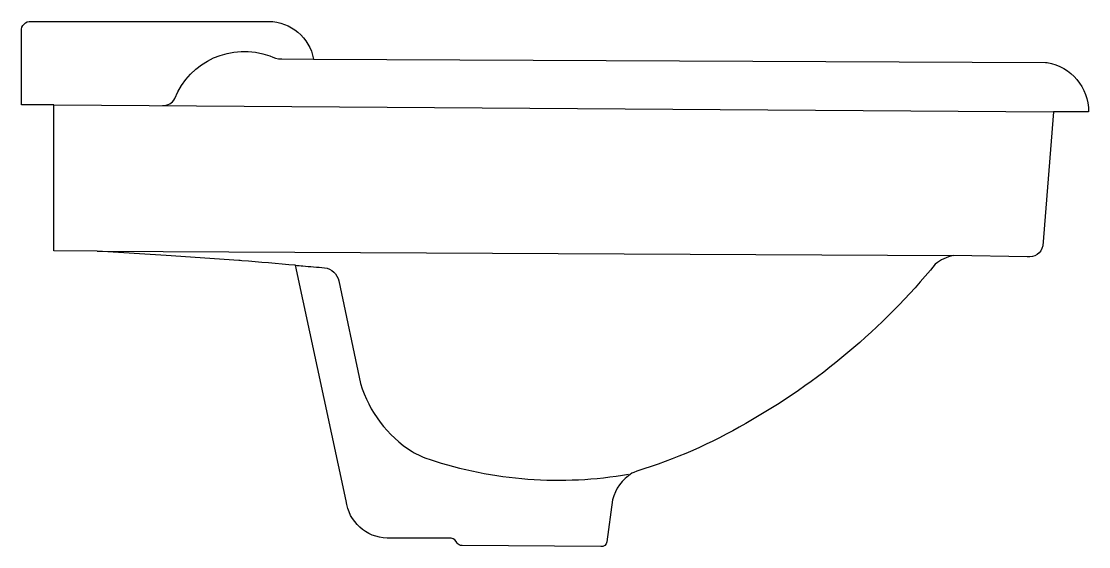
# Model space of a CAD drawing. Extents: x 0 to 0.448, y 0.625 to 0.846.
import ezdxf

# ---------------------------------------------------------------- set-up
doc = ezdxf.new("R2010")
doc.units = 0
doc.header["$LTSCALE"] = 0.5
doc.header["$MEASUREMENT"] = 0
doc.layers.get('0').update_dxf_attribs({"linetype": 'CONTINUOUS'})

msp = doc.modelspace()

# ---------------------------------------------------------------- linework, layer by layer
for points in [[(0.01369, 0.81088), (0, 0.81097), (0, 0.84189, -0.436697), (0.00405, 0.84594), (0.10391, 0.84594, -0.355295), (0.12268, 0.8301), (0.42995, 0.82871, -0.043737), (0.43065, 0.82866, -0.367325), (0.44806, 0.80793), (0.43333, 0.80803), (0.4288, 0.75167, -0.393284), (0.42221, 0.7471), (0.39129, 0.74761, 0.118378), (0.38369, 0.74406, -0.093084), (0.30411, 0.67716, -0.058513), (0.2584, 0.65716), (0.25712, 0.65663, 0.029542), (0.25632, 0.65624, 0.20142), (0.24822, 0.64505), (0.24582, 0.62749, -0.38296), (0.24329, 0.62546), (0.185, 0.62597, -0.283147), (0.18297, 0.62698, 0.213797), (0.18044, 0.62901), (0.15358, 0.62901, -0.370517), (0.13634, 0.64472), (0.11506, 0.74356, -0.00028), (0.09253, 0.74548, 0.004848), (0.09123, 0.74558), (0.06082, 0.74761), (0.03188, 0.74954), (0.01369, 0.74964), (0.01369, 0.81097)], [(0.0593, 0.81066, 0.308602), (0.06437, 0.8135, -0.404964), (0.10436, 0.83145, 0.127768), (0.10929, 0.8302), (0.12268, 0.8301)], [(0.11506, 0.74356, 0.000425), (0.11821, 0.74329, 0.000149), (0.12722, 0.74254, -0.320119), (0.1333, 0.73697), (0.14243, 0.69388, 0.180463), (0.16406, 0.66534, 0.042422), (0.1712, 0.66211, 0.123414), (0.25495, 0.65587)]]:
    msp.add_lwpolyline(points, format="xyb")
for points in [[(0.10436, 0.83145), (0.1045, 0.83139)], [(0.01369, 0.81088), (0.43333, 0.80803)], [(0.03188, 0.74954), (0.39129, 0.74761)]]:
    msp.add_lwpolyline(points)

doc.saveas('drawing.dxf')
